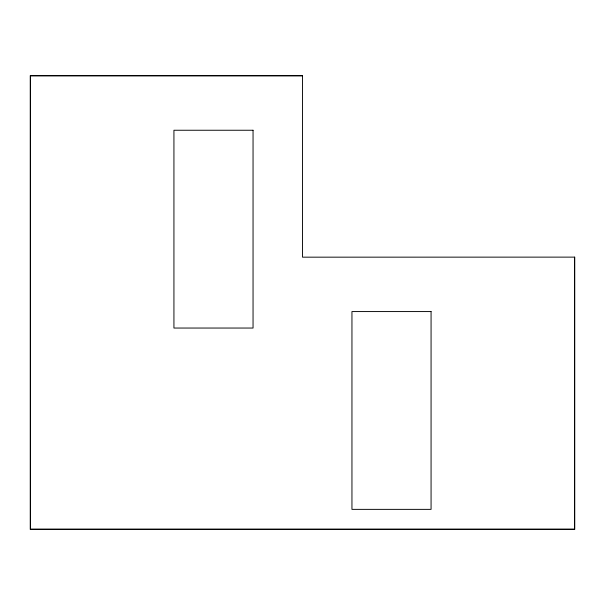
<?xml version="1.0" encoding="UTF-8"?>
<svg xmlns="http://www.w3.org/2000/svg" width="605" height="605" viewBox="0 0 605 605"><rect width="100%" height="100%" fill="white"/><g stroke="black" fill="none" stroke-linecap="round" stroke-linejoin="round"><path stroke-width="0.91" d="M302.5 75.852L30.522 75.852L30.522 529.148L574.478 529.148L574.478 257.17M302.5 75.625L30.25 75.625L30.25 529.375L574.75 529.375L574.75 257.125L302.5 257.17L302.5 75.625M253.049 130.249L173.93 130.249L173.93 328.046L253.049 328.046L253.049 130.249M431.07 311.567L351.951 311.567L351.951 509.365L431.07 509.365L431.07 311.567"/></g></svg>
